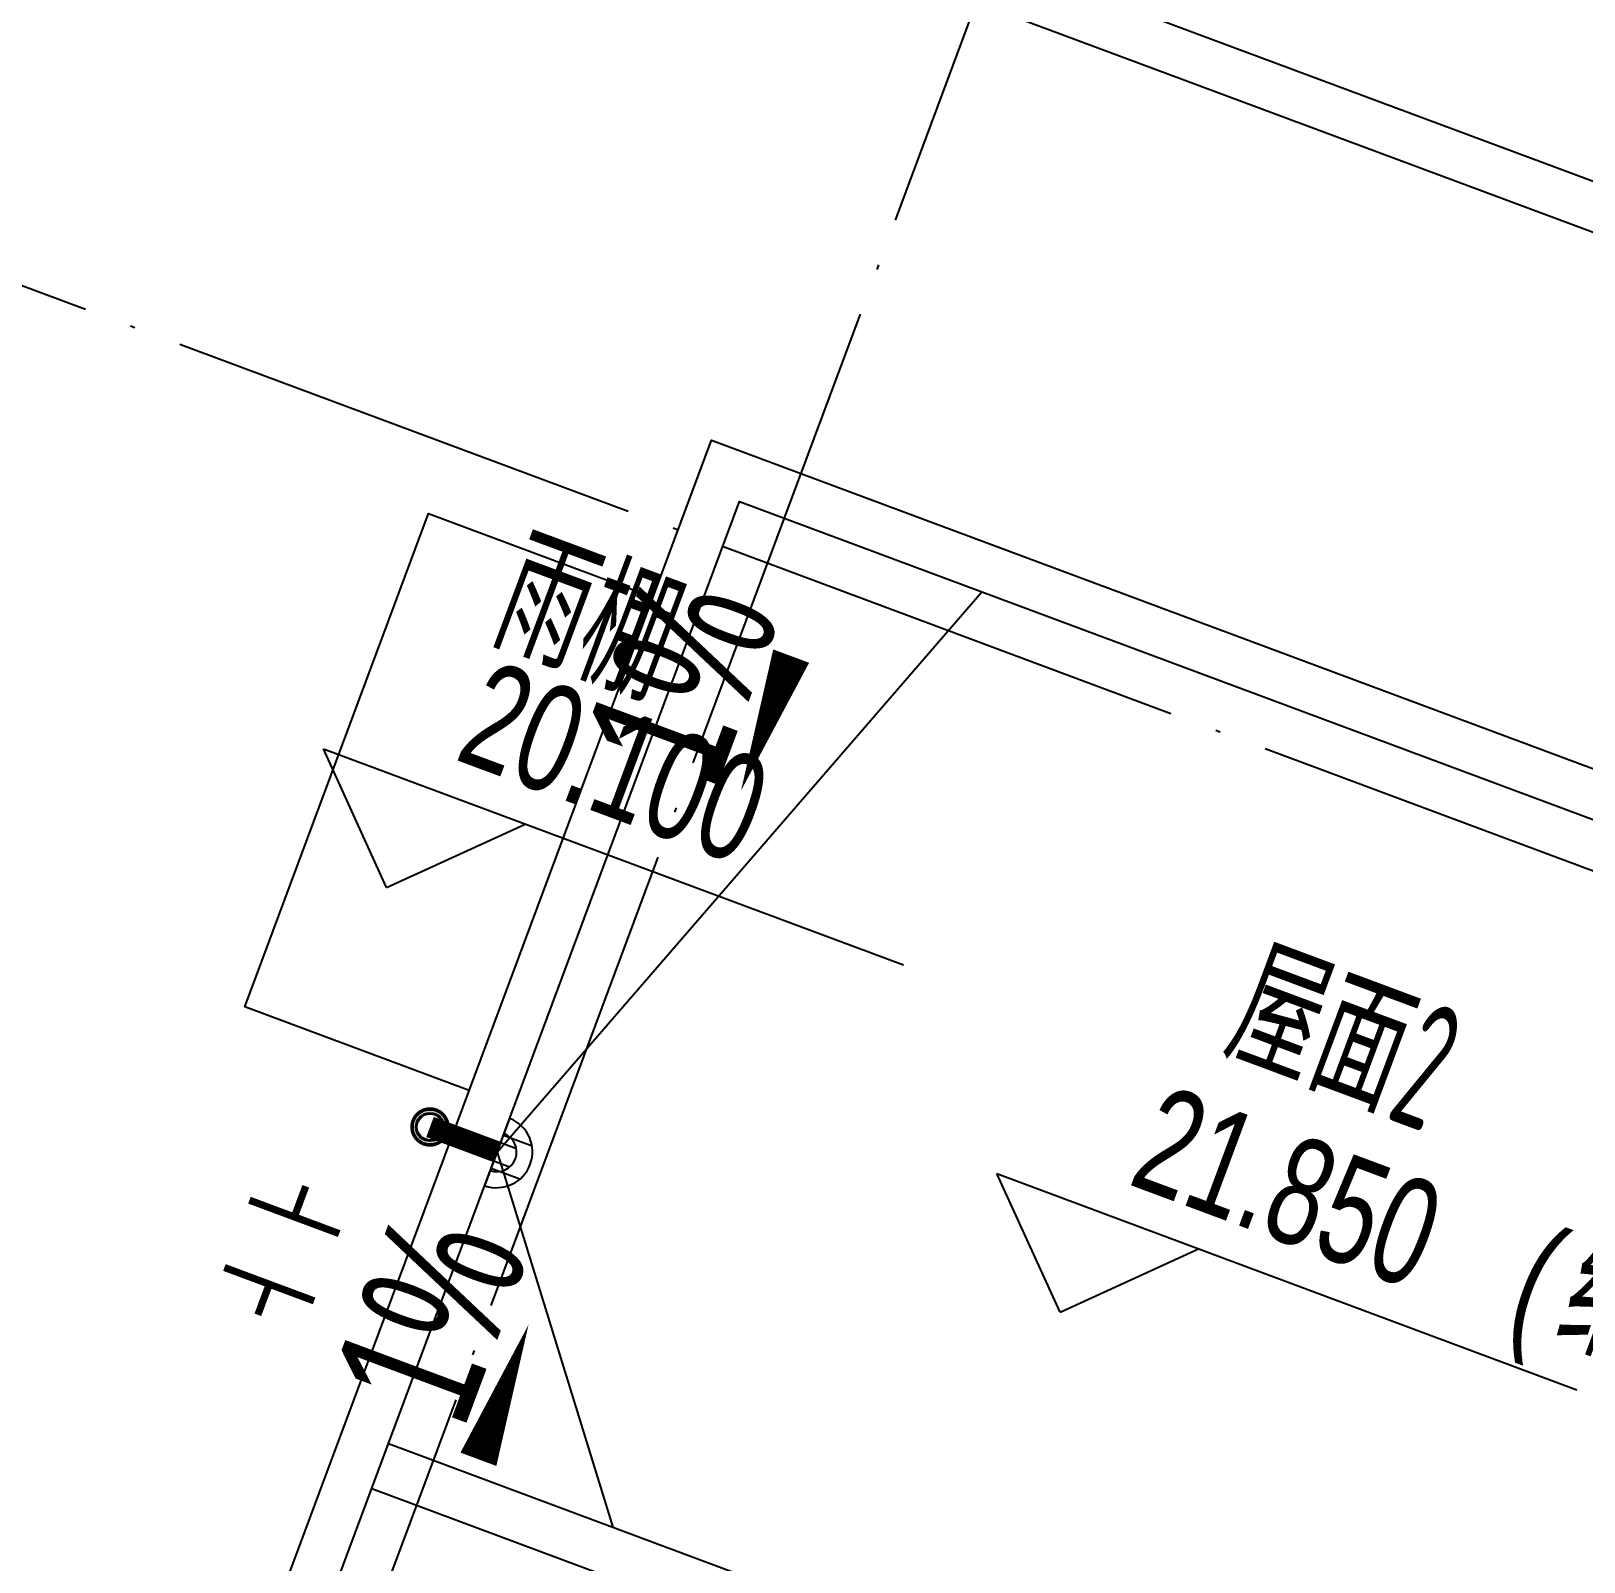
# Model space of a CAD drawing. Header units: millimetres. Extents: x 600121811 to 600690586, y 3472921280 to 3473279938.
# Drawn here: x 600457460 to 600463949, y 3473119923 to 3473126319 of the extents above; entities that cross this region are included whole.
import ezdxf
from ezdxf.enums import TextEntityAlignment as Align

# ---------------------------------------------------------------- set-up
doc = ezdxf.new("R2010")
doc.units = ezdxf.units.MM
doc.header["$LTSCALE"] = 1000
for name, pattern in [('AX-MALL-GIRD-200$0$DOTE', [2.4200000000000004, 2, -0.2, 0.02, -0.2]), ('PX-MALL-PGJ-LG$0$CONTINOUS', [0]), ('PX-MALL-PGJ-LG$0$DASHDOT', [1, 0.5, -0.25, 0, -0.25])]:
    doc.linetypes.add(name, pattern=pattern)
for name, color, linetype in [('AX-MALL-DIM-PGJ$0$A-Anno-Dims', 3, 'CONTINUOUS'), ('AX-MALL-DIM-PGJ$0$A-Anno-Note', 241, 'CONTINUOUS'), ('AX-MALL-DIM-PGJ$0$A-Fixt', 81, 'CONTINUOUS'), ('AX-MALL-GIRD-200$0$A-Grid', 222, 'AX-MALL-GIRD-200$0$DOTE'), ('AX-MALL-GJ-200$0$A-Anno-Note', 241, 'CONTINUOUS'), ('AX-MALL-WALL-GJ$0$A-Anno-Levl', 201, 'CONTINUOUS'), ('AX-MALL-WALL-GJ$0$A-Anno-Note', 241, 'CONTINUOUS'), ('AX-MALL-WALL-GJ$0$A-Detl-Patt', 8, 'CONTINUOUS'), ('AX-MALL-WALL-GJ$0$A-Detl-Thin', 131, 'CONTINUOUS'), ('AX-MALL-WALL-GJ$0$A-SEE', 254, 'CONTINUOUS'), ('PX-MALL-PGJ-LG$0$P-Pipe-Risr', 7, 'CONTINUOUS'), ('PX-MALL-PGJ-LG$0$P-Pipe-Risr-Arch', 6, 'CONTINUOUS'), ('PX-MALL-PGJ-LG$0$P-Pipe-Risr-W100', 6, 'CONTINUOUS'), ('PX-MALL-PGJ-LG$0$P-Pipe-Risr-W50', 6, 'CONTINUOUS'), ('PX-MALL-PGJ-LG$0$P-Stom', 4, 'PX-MALL-PGJ-LG$0$DASHDOT'), ('PX-MALL-PGJ-LG$0$P-Stom-pipe', 4, 'PX-MALL-PGJ-LG$0$CONTINOUS'), ('PX-MALL-PGJ-LG$0$P-Stom-Strn', 120, 'CONTINUOUS'), ('PX-MALL-PGJ-LG$0$P-Stom-Strn-W100', 120, 'CONTINUOUS'), ('PX-MALL-PGJ-LG$0$P-Stom-Strn-W50', 120, 'CONTINUOUS'), ('PX-MALL-PGJ-LG$0$P-Stru', 40, 'CONTINUOUS')]:
    doc.layers.add(name, color=color, linetype=linetype)
doc.styles.add('AX-MALL-DIM-PGJ$0$_TCH_DIM', font='zy_en.shx', dxfattribs={"width": 0.7, "bigfont": 'zy_cn.shx'})
doc.styles.add('AX-MALL-WALL-GJ$0$_TCH_DIM', font='zy_en.shx', dxfattribs={"width": 0.7, "bigfont": 'zy_cn.shx'})
doc.styles.add('AX-MALL-WALL-GJ$0$STANDARD', font='GBENOR', dxfattribs={"bigfont": 'GBCBIG'})
doc.styles.add('PX-MALL-PGJ-LG$0$jzfz', font='jzfz_eng.shx', dxfattribs={"width": 0.6, "bigfont": 'jzfz_cnb.shx'})

# ---------------------------------------------------------------- blocks, each defined once
blk = doc.blocks.new('AX-MALL-GIRD-200')
at = {"layer": 'AX-MALL-GIRD-200$0$A-Grid'}
for p, q in [((600244912.440112, 3473204422.954183), (600602808.4442104, 3473071096.1909)), ((600427279.9838982, 3473034819.515553), (600466009.5228474, 3473138783.242634))]:
    blk.add_line(p, q, dxfattribs=at)
blk = doc.blocks.new('AX-MALL-WALL-GJ')
at = {"layer": 'AX-MALL-WALL-GJ$0$A-Anno-Levl'}
for p, q in [((600458946.0133748, 3473122741.564811), (600458681.4154835, 3473123320.346251)), ((600458681.4154835, 3473123320.346251), (600461105.2681408, 3473122417.390011)), ((600458946.0133748, 3473122741.564811), (600459524.7948153, 3473123006.162702)), ((600461759.9203477, 3473120966.690405), (600461495.3224564, 3473121545.471846)), ((600461495.3224564, 3473121545.471846), (600463919.1751137, 3473120642.515605)), ((600461759.9203477, 3473120966.690405), (600462338.7017884, 3473121231.288297))]:
    blk.add_line(p, q, dxfattribs=at)
at = {"layer": 'AX-MALL-WALL-GJ$0$A-Detl-Patt'}
for points in [[(600352216.1899512, 3473167330.424515), (600571997.1320655, 3473085455.574539, -0.5347978061331552), (600573565.1388661, 3473078817.959502)], [(600352146.3713847, 3473167143.006886), (600571927.3134992, 3473085268.15691, -0.5278000328942359), (600573476.1921773, 3473079017.22843, -0.5278000328942359)]]:
    blk.add_lwpolyline(points, format="xyb", dxfattribs=at)
at = {"layer": 'AX-MALL-WALL-GJ$0$A-Detl-Thin'}
for p, q in [((600458954.3282669, 3473120417.528326), (600467200.7039664, 3473117345.511397)), ((600458884.5097004, 3473120230.110697), (600467130.8853999, 3473117158.093768))]:
    blk.add_line(p, q, dxfattribs=at)
for points in [[(600462018.3395162, 3473113460.205914), (600460883.7878116, 3473110414.669441), (600456010.9294513, 3473112229.952168), (600457477.1193447, 3473116165.722382), (600457195.992894, 3473116270.450233), (600458697.0920726, 3473120299.929261), (600458697.0920261, 3473120299.929268), (600459185.8219851, 3473121611.852677), (600459185.8220377, 3473121611.852668), (600460302.919098, 3473124610.534737), (600468924.1300571, 3473121398.880682)], [(600461830.9218867, 3473113530.02448), (600460766.1887488, 3473110671.905636), (600456268.165647, 3473112347.55123), (600457734.3555403, 3473116283.321444), (600457453.2290875, 3473116388.049296), (600458954.3282664, 3473120417.528325), (600458954.3282208, 3473120417.528332), (600459303.4210491, 3473121354.616481), (600459303.4211009, 3473121354.616472), (600460420.5181612, 3473124353.298541), (600468666.893861, 3473121281.281619), (600467654.5246347, 3473118563.725981), (600468310.4863354, 3473118319.360992), (600467856.6656622, 3473117101.146423), (600467200.7039679, 3473117345.511401), (600465367.966601, 3473112425.798629), (600462364.5990825, 3473113544.64116)], [(600459290.5498842, 3473121892.97911), (600458353.4617383, 3473122242.071947), (600459121.4659784, 3473124303.665865), (600460058.5541241, 3473123954.57303)]]:
    blk.add_lwpolyline(points, dxfattribs=at)
at = {"layer": 'AX-MALL-WALL-GJ$0$A-SEE'}
blk.add_blockref('AX-MALL-GIRD-200', (0, 0), dxfattribs=at)
at = {"layer": 'AX-MALL-WALL-GJ$0$A-Anno-Note', "style": 'AX-MALL-WALL-GJ$0$STANDARD'}
for s, p in [('雨棚', (600459357.2121968, 3473123756.640039)), ('屋面', (600462422.2317772, 3473122037.530735))]:
    blk.add_text(s, height=506.3829787234042, rotation=339.568161309756, dxfattribs=at).set_placement(p)
at = {"layer": 'AX-MALL-WALL-GJ$0$A-Anno-Note'}
for s, height, rotation, style, width, p in [('20.100', 446.25, 339.5681612504137, 'AX-MALL-WALL-GJ$0$_TCH_DIM', 0.7, (600459222.9135945, 3473123278.852707)), ('2', 525, 339.568161309756, 'AX-MALL-WALL-GJ$0$STANDARD', 0.6, (600463113.0850599, 3473121780.167615)), ('21.850', 446.25, 339.5681612504137, 'AX-MALL-WALL-GJ$0$_TCH_DIM', 0.7, (600462036.8205674, 3473121503.978301)), ('结', 506.3829787234042, 339.5681612504137, 'AX-MALL-WALL-GJ$0$_TCH_DIM', 0.7, (600463808.6199802, 3473120843.931028)), ('(', 446.25, 339.5681612504137, 'AX-MALL-WALL-GJ$0$_TCH_DIM', 0.7, (600463613.4713737, 3473120916.62961))]:
    blk.add_text(s, height=height, rotation=rotation, dxfattribs=dict(at, style=style, width=width)).set_placement(p)
blk = doc.blocks.new('PX-MALL-PGJ-LG$0$A$C48A01704')
at = {"layer": 'PX-MALL-PGJ-LG$0$P-Stom-Strn-W100', "ltscale": 0.7}
for p, q in [((0, 150), (0, -150)), ((-127.5497024716969, 73.83302595079476), (0, 73.83302595079476)), ((-127.5497024716969, -73.83302595079658), (0, -73.83302595079658))]:
    blk.add_line(p, q, dxfattribs=at)
blk.add_arc((3.056681682595809, -1.818989403545856e-12), 150.0311411104683, 91.16740482469793, 268.8325951753021, dxfattribs=at)
blk = doc.blocks.new('PX-MALL-PGJ-LG$0$A$C00A74F81')
at = {"layer": 'PX-MALL-PGJ-LG$0$P-Stom-Strn-W50', "ltscale": 0.7}
for p, q in [((0, 82.5), (0, -82.5)), ((-70.1523363594315, 40.60816427293685), (0, 40.60816427293685)), ((-70.1523363594315, -40.60816427293776), (0, -40.60816427293776))]:
    blk.add_line(p, q, dxfattribs=at)
blk.add_arc((1.681174925426603, -9.094947017729282e-13), 82.51712761075758, 91.16740482469793, 268.8325951753021, dxfattribs=at)
blk = doc.blocks.new('PX-MALL-PGJ-LG$0$P-Stom-Ysd-Cp')
at = {"layer": 'PX-MALL-PGJ-LG$0$P-Stom-Strn-W100', "ltscale": 0.7}
blk.add_blockref('PX-MALL-PGJ-LG$0$A$C48A01704', (0, 0), dxfattribs=at)
at = {"layer": 'PX-MALL-PGJ-LG$0$P-Stom-Strn-W50'}
blk.add_blockref('PX-MALL-PGJ-LG$0$A$C00A74F81', (0, 0), dxfattribs=at)
blk = doc.blocks.new('PX-MALL-PGJ-LG$0$P-Risr')
at = {"layer": 'PX-MALL-PGJ-LG$0$P-Pipe-Risr-W50'}
h = blk.add_hatch(color=0, dxfattribs=at)
edge = h.paths.add_edge_path()
edge.add_ellipse((0, 0), major_axis=(47.05795628796547, 47.05795628796547), ratio=0.9999999999999695, start_angle=225.0000000000009, end_angle=405.0000000000009, ccw=False)
edge.add_ellipse((0, 0), major_axis=(47.05795628796764, 47.05795628796764), ratio=0.9999999999998785, start_angle=133.9675974886221, end_angle=225.0000000000035, ccw=False)
edge.add_line((-66.53919663240958, 1.199087783927098), (-54.4367953546693, 1.199087783927098))
edge.add_ellipse((0, 0), major_axis=(-38.50196423560672, 38.50196423560672), ratio=0.9999999999999859, start_angle=43.73814098242129, end_angle=134.9999999999996)
edge.add_ellipse((0, 0), major_axis=(38.50196423561096, 38.50196423561096), ratio=0.9999999999998216, start_angle=225.0000000000051, end_angle=405.0000000000051)
edge.add_ellipse((0, 0), major_axis=(38.50196423560679, 38.50196423560679), ratio=0.9999999999999831, start_angle=45.00000000000048, end_angle=133.7381409824204)
edge.add_line((-54.43679535467527, 1.199087783927098), (-66.53919663241555, 1.199087783927098))
edge.add_ellipse((0, 0), major_axis=(-47.05795628796762, 47.05795628796762), ratio=0.9999999999998742, start_angle=-45.00000000000358, end_angle=43.967597488629224, ccw=False)
at = {"layer": 'PX-MALL-PGJ-LG$0$P-Pipe-Risr-Arch', "ltscale": 0.7}
blk.add_circle((0, 0), 59.29000000000001, dxfattribs=at)
at = {"layer": 'PX-MALL-PGJ-LG$0$P-Pipe-Risr-W100', "color": 0, "const_width": 15}
blk.add_lwpolyline([(-75, 0, 1), (75, 0, 1)], format="xyb", close=True, dxfattribs=at)
at = {"layer": 'PX-MALL-PGJ-LG$0$P-Pipe-Risr-W50'}
blk.add_circle((0, 0), 54.45000000000001, dxfattribs=at)
at = {"layer": 'PX-MALL-PGJ-LG$0$P-Pipe-Risr', "style": 'PX-MALL-PGJ-LG$0$jzfz', "width": 0.6, "flags": 1}
for tag, p in [('SYS-MARK', (0.3310501334344735, -45.65933377496549)), ('RANGE', (0.3337570973526454, -45.67887874227017))]:
    blk.add_attdef(tag, text='', height=0.015625, dxfattribs=at).set_placement(p, align=Align.MIDDLE)
blk = doc.blocks.new('PX-MALL-PGJ-LG$0$fstg')
at = {"layer": 'PX-MALL-PGJ-LG$0$P-Stru', "ltscale": 0.7, "const_width": 30}
for points in [[(5.820766091346741e-11, 150.0000000001164), (5.820766091346741e-11, 286.5484393091174)], [(-199.9999999999418, 150.0000000002328), (200.0000000000582, 150)], [(200.0000000000582, -149.9999999998836), (-199.9999999999418, -149.9999999997672)], [(5.820766091346741e-11, -150.0000000001164), (5.820766091346741e-11, -286.5484393091174)]]:
    blk.add_lwpolyline(points, dxfattribs=at)
blk = doc.blocks.new('PX-MALL-PGJ-LG')
at = {"layer": 'PX-MALL-PGJ-LG$0$P-Stom', "const_width": 89.99999999999999}
blk.add_lwpolyline([(600459408.1489499, 3473121635.742916), (600459127.0225062, 3473121740.470765)], dxfattribs=at)
at = {"layer": 'PX-MALL-PGJ-LG$0$P-Stom-pipe', "ltscale": 0.7, "rotation": 69.56816123359188}
blk.add_blockref('PX-MALL-PGJ-LG$0$P-Risr', (600459127.0225062, 3473121740.470765), dxfattribs=at)
at = {"layer": 'PX-MALL-PGJ-LG$0$P-Stom-Strn', "rotation": 159.568161233592}
blk.add_blockref('PX-MALL-PGJ-LG$0$P-Stom-Ysd-Cp', (600459408.1489499, 3473121635.742916), dxfattribs=at)
at = {"layer": 'PX-MALL-PGJ-LG$0$P-Stru', "rotation": 159.5681611273646}
blk.add_blockref('PX-MALL-PGJ-LG$0$fstg', (600458507.8222635, 3473121224.146195), dxfattribs=at)
blk = doc.blocks.new('AX-MALL-DIM-PGJ')
at = {"layer": 'AX-MALL-DIM-PGJ$0$A-Anno-Dims'}
for points in [[(600460625.0339782, 3473123677.87997, 0, 0, 0), (600460426.7593677, 3473123145.641062, 0, 160, 0), (600460636.2150666, 3473123707.89395, 0, 0, 0)], [(600459413.4535075, 3473120577.78119, 0, 0, 0), (600459538.8197803, 3473120914.308434, 0, 160, 0), (600459329.3640814, 3473120352.055545, 0, 0, 0)]]:
    blk.add_lwpolyline(points, format="xyseb", dxfattribs=at)
at = {"layer": 'AX-MALL-DIM-PGJ$0$A-Fixt'}
for p, q in [((600459408.1489499, 3473121635.742916), (600461433.074526, 3473123976.091583)), ((600459408.1489503, 3473121635.742917), (600459891.416422, 3473120068.43549))]:
    blk.add_line(p, q, dxfattribs=at)
at = {"layer": 'AX-MALL-DIM-PGJ$0$A-Anno-Note', "style": 'AX-MALL-DIM-PGJ$0$_TCH_DIM', "width": 0.7}
for rotation, p in [(69.56816132300062, (600460314.3916836, 3473123130.749821)), (69.56816130801528, (600459264.6316547, 3473120465.034118))]:
    blk.add_text('1%', height=595, rotation=rotation, dxfattribs=at).set_placement(p)

msp = doc.modelspace()

# ---------------------------------------------------------------- block references
at = {"layer": 'AX-MALL-GJ-200$0$A-Anno-Note'}
for name in ['AX-MALL-WALL-GJ', 'PX-MALL-PGJ-LG', 'AX-MALL-DIM-PGJ']:
    msp.add_blockref(name, (0, 0), dxfattribs=at)

doc.saveas('drawing.dxf')
